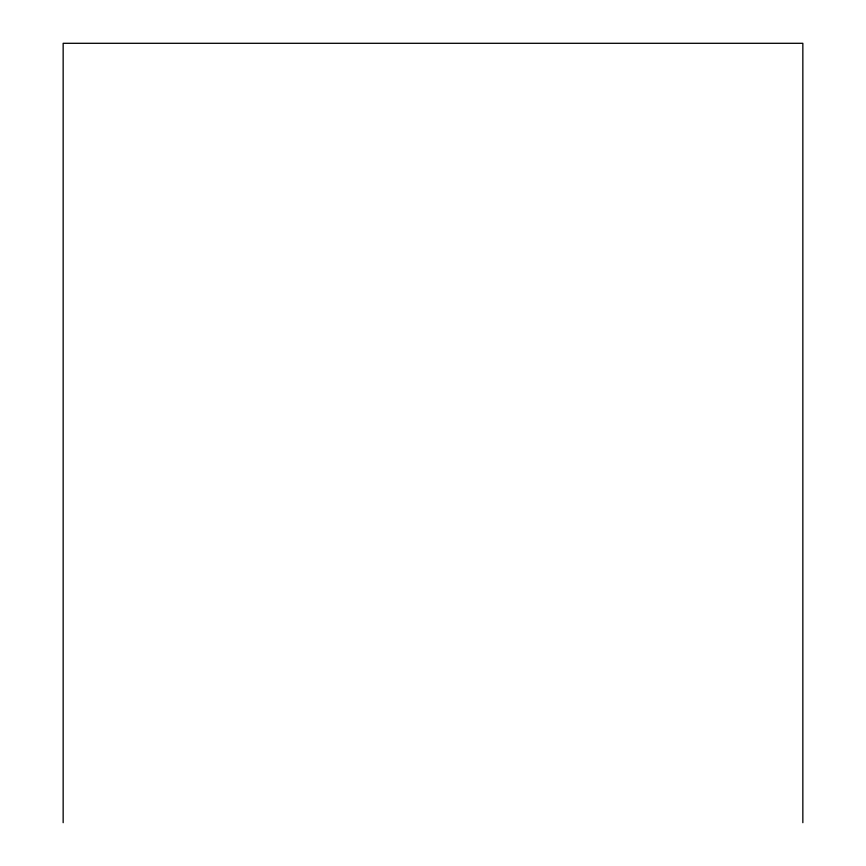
<?xml version="1.0" encoding="UTF-8"?>
<svg xmlns="http://www.w3.org/2000/svg" width="866" height="866" viewBox="0 0 866 866"><rect width="100%" height="100%" fill="white"/><g stroke="black" fill="none" stroke-linecap="round" stroke-linejoin="round"><path stroke-width="1.3" d="M802.847 822.7L802.847 43.3L63.153 43.3L63.153 822.7"/></g></svg>
